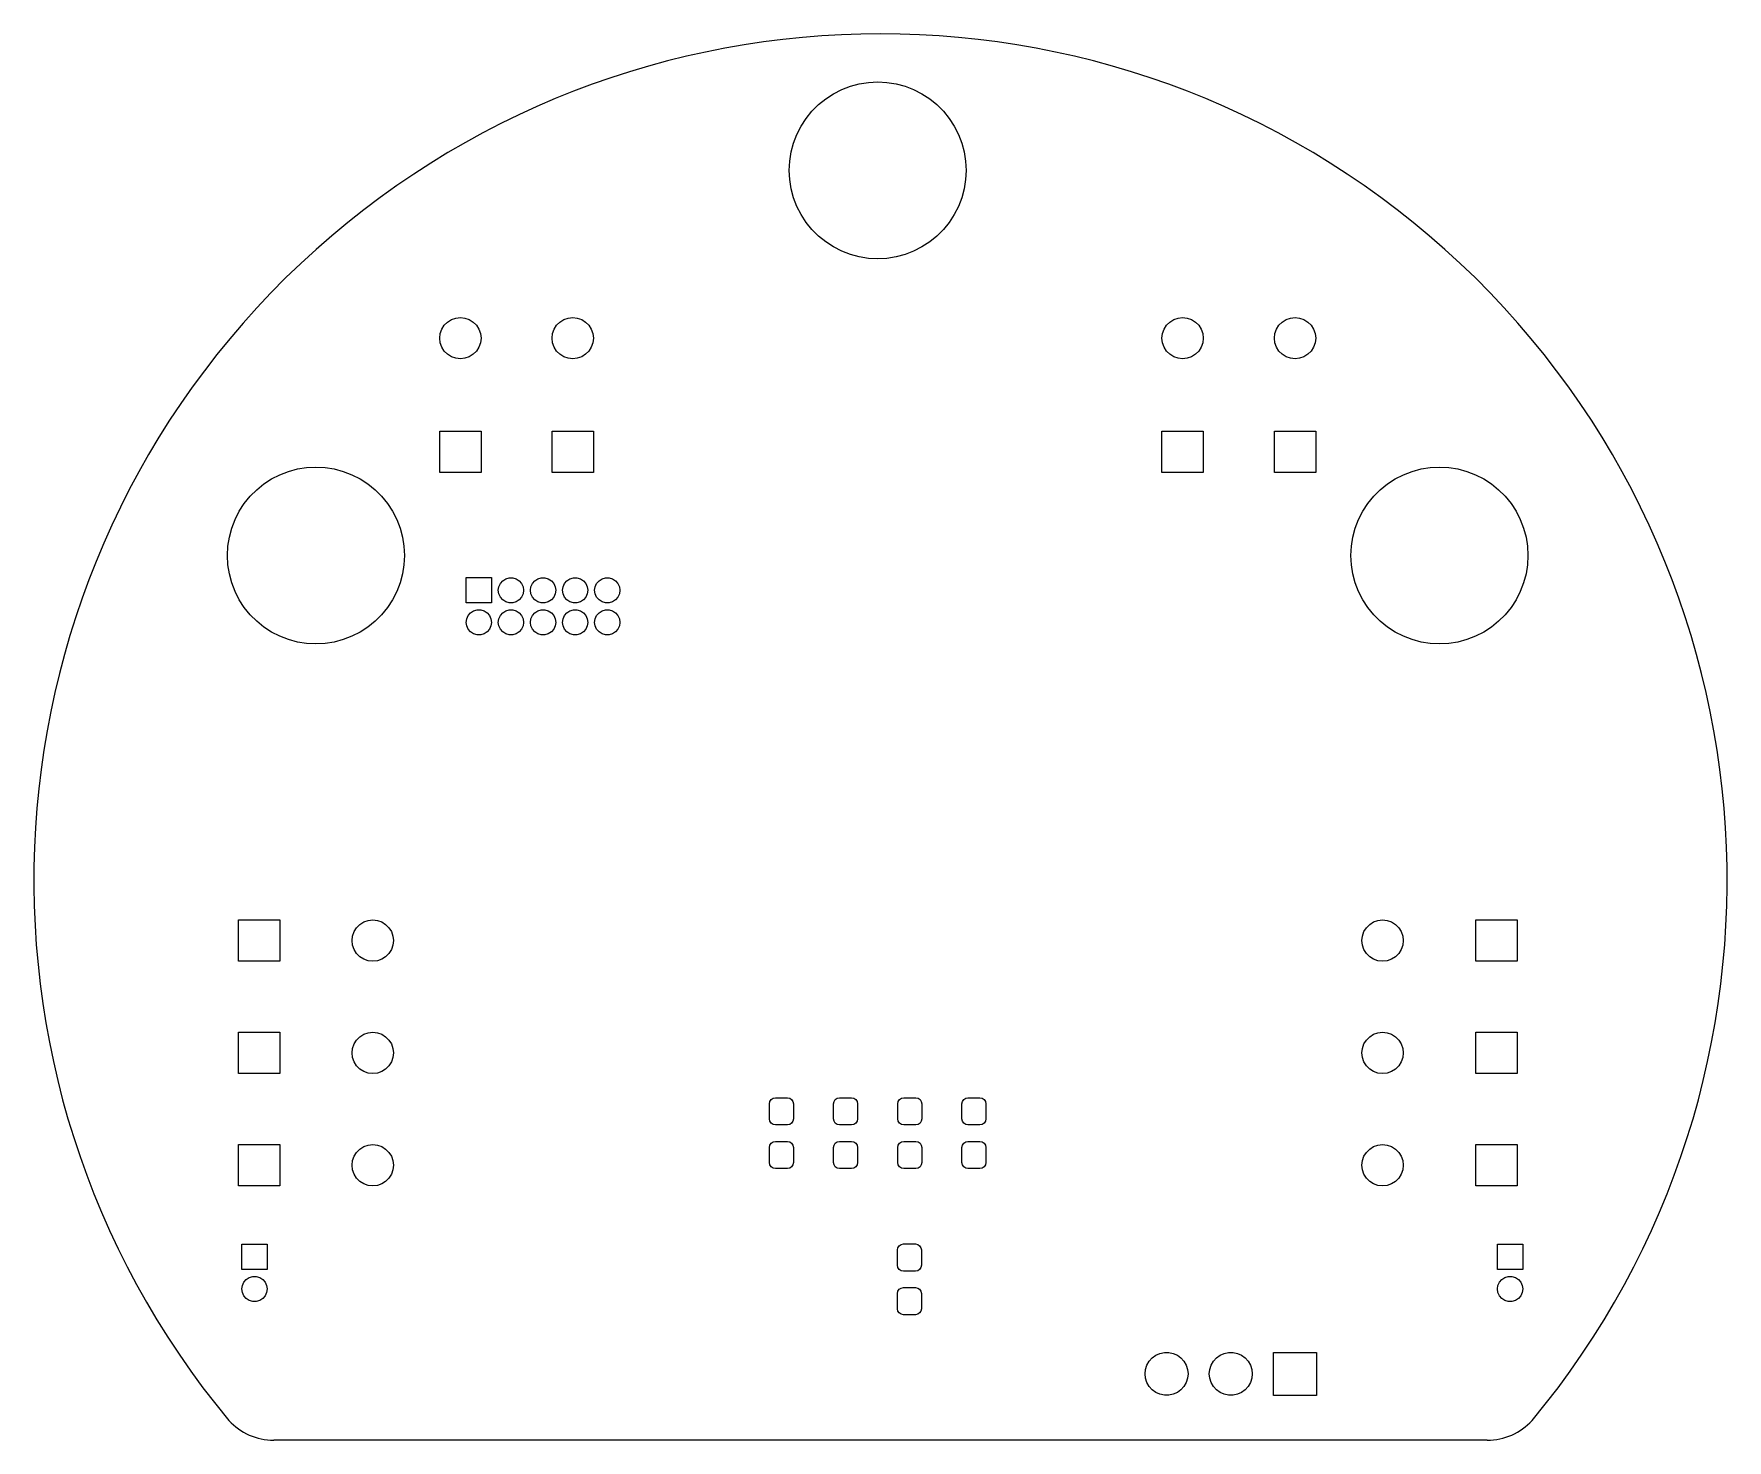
# Model space of a CAD drawing. Extents: x 116 to 183, y -93.2 to -37.6.
import ezdxf

# ---------------------------------------------------------------- set-up
doc = ezdxf.new("R2010")
doc.units = 0
doc.layers.add('BLACK', color=7, linetype='CONTINUOUS')

msp = doc.modelspace()

# ---------------------------------------------------------------- linework, layer by layer
at = {"layer": 'BLACK', "linetype": 'CONTINUOUS'}
for p, q in [((148.639549, -39.559733), (149.00139, -39.502423)), ((149.00139, -39.502423), (149.36724, -39.48325)), ((149.36724, -39.48325), (149.73309, -39.502423)), ((149.73309, -39.502423), (150.094931, -39.559733)), ((147.025283, -40.382243), (147.309992, -40.151691)), ((147.309992, -40.151691), (147.61724, -39.952161)), ((147.61724, -39.952161), (147.943662, -39.785841)), ((147.943662, -39.785841), (148.285681, -39.654552)), ((148.285681, -39.654552), (148.639549, -39.559733)), ((150.094931, -39.559733), (150.448799, -39.654552)), ((150.448799, -39.654552), (150.790818, -39.785841)), ((150.790818, -39.785841), (151.11724, -39.952161)), ((151.11724, -39.952161), (151.424488, -40.151691)), ((151.424488, -40.151691), (151.709197, -40.382243)), ((146.535681, -40.926002), (146.766233, -40.641293)), ((146.766233, -40.641293), (147.025283, -40.382243)), ((151.709197, -40.382243), (151.968247, -40.641293)), ((151.968247, -40.641293), (152.198799, -40.926002)), ((146.169831, -41.559672), (146.336151, -41.23325)), ((146.336151, -41.23325), (146.535681, -40.926002)), ((152.198799, -40.926002), (152.398329, -41.23325)), ((152.398329, -41.23325), (152.564649, -41.559672)), ((145.943723, -42.255559), (146.038542, -41.901691)), ((146.038542, -41.901691), (146.169831, -41.559672)), ((152.564649, -41.559672), (152.695938, -41.901691)), ((152.695938, -41.901691), (152.790757, -42.255559)), ((145.86724, -42.98325), (145.886413, -42.6174)), ((145.886413, -42.6174), (145.943723, -42.255559)), ((152.790757, -42.255559), (152.848067, -42.6174)), ((152.848067, -42.6174), (152.86724, -42.98325)), ((145.886413, -43.3491), (145.86724, -42.98325)), ((145.943723, -43.710941), (145.886413, -43.3491)), ((152.848067, -43.3491), (152.790757, -43.710941)), ((152.86724, -42.98325), (152.848067, -43.3491)), ((146.038542, -44.064809), (145.943723, -43.710941)), ((146.169831, -44.406828), (146.038542, -44.064809)), ((152.695938, -44.064809), (152.564649, -44.406828)), ((152.790757, -43.710941), (152.695938, -44.064809)), ((146.336151, -44.73325), (146.169831, -44.406828)), ((146.535681, -45.040498), (146.336151, -44.73325)), ((152.398329, -44.73325), (152.198799, -45.040498)), ((152.564649, -44.406828), (152.398329, -44.73325)), ((146.766233, -45.325207), (146.535681, -45.040498)), ((147.025283, -45.584257), (146.766233, -45.325207)), ((151.968247, -45.325207), (151.709197, -45.584257)), ((152.198799, -45.040498), (151.968247, -45.325207)), ((147.309992, -45.814809), (147.025283, -45.584257)), ((147.61724, -46.014339), (147.309992, -45.814809)), ((147.943662, -46.180659), (147.61724, -46.014339)), ((148.285681, -46.311948), (147.943662, -46.180659)), ((150.790818, -46.180659), (150.448799, -46.311948)), ((151.11724, -46.014339), (150.790818, -46.180659)), ((151.424488, -45.814809), (151.11724, -46.014339)), ((151.709197, -45.584257), (151.424488, -45.814809)), ((148.639549, -46.406767), (148.285681, -46.311948)), ((149.00139, -46.464077), (148.639549, -46.406767)), ((149.36724, -46.48325), (149.00139, -46.464077)), ((149.73309, -46.464077), (149.36724, -46.48325)), ((150.094931, -46.406767), (149.73309, -46.464077)), ((150.448799, -46.311948), (150.094931, -46.406767)), ((132.347537, -48.984103), (132.50254, -48.886708)), ((132.50254, -48.886708), (132.675329, -48.826246)), ((132.675329, -48.826246), (132.85724, -48.80575)), ((132.85724, -48.80575), (133.039151, -48.826246)), ((133.039151, -48.826246), (133.21194, -48.886708)), ((133.21194, -48.886708), (133.366943, -48.984103)), ((136.792537, -48.984103), (136.94754, -48.886708)), ((136.94754, -48.886708), (137.120329, -48.826246)), ((137.120329, -48.826246), (137.30224, -48.80575)), ((137.30224, -48.80575), (137.484151, -48.826246)), ((137.484151, -48.826246), (137.65694, -48.886708)), ((137.65694, -48.886708), (137.811943, -48.984103)), ((160.922537, -48.984103), (161.07754, -48.886708)), ((161.07754, -48.886708), (161.250329, -48.826246)), ((161.250329, -48.826246), (161.43224, -48.80575)), ((161.43224, -48.80575), (161.614151, -48.826246)), ((161.614151, -48.826246), (161.78694, -48.886708)), ((161.78694, -48.886708), (161.941943, -48.984103)), ((165.367537, -48.984103), (165.52254, -48.886708)), ((165.52254, -48.886708), (165.695329, -48.826246)), ((165.695329, -48.826246), (165.87724, -48.80575)), ((165.87724, -48.80575), (166.059151, -48.826246)), ((166.059151, -48.826246), (166.23194, -48.886708)), ((166.23194, -48.886708), (166.386943, -48.984103)), ((132.03974, -49.62325), (132.060236, -49.441339)), ((132.060236, -49.441339), (132.120698, -49.26855)), ((132.120698, -49.26855), (132.218093, -49.113547)), ((132.218093, -49.113547), (132.347537, -48.984103)), ((133.366943, -48.984103), (133.496387, -49.113547)), ((133.496387, -49.113547), (133.593782, -49.26855)), ((133.593782, -49.26855), (133.654244, -49.441339)), ((133.654244, -49.441339), (133.67474, -49.62325)), ((136.48474, -49.62325), (136.505236, -49.441339)), ((136.505236, -49.441339), (136.565698, -49.26855)), ((136.565698, -49.26855), (136.663093, -49.113547)), ((136.663093, -49.113547), (136.792537, -48.984103)), ((137.811943, -48.984103), (137.941387, -49.113547)), ((137.941387, -49.113547), (138.038782, -49.26855)), ((138.038782, -49.26855), (138.099244, -49.441339)), ((138.099244, -49.441339), (138.11974, -49.62325)), ((160.61474, -49.62325), (160.635236, -49.441339)), ((160.635236, -49.441339), (160.695698, -49.26855)), ((160.695698, -49.26855), (160.793093, -49.113547)), ((160.793093, -49.113547), (160.922537, -48.984103)), ((161.941943, -48.984103), (162.071387, -49.113547)), ((162.071387, -49.113547), (162.168782, -49.26855)), ((162.168782, -49.26855), (162.229244, -49.441339)), ((162.229244, -49.441339), (162.24974, -49.62325)), ((165.05974, -49.62325), (165.080236, -49.441339)), ((165.080236, -49.441339), (165.140698, -49.26855)), ((165.140698, -49.26855), (165.238093, -49.113547)), ((165.238093, -49.113547), (165.367537, -48.984103)), ((166.386943, -48.984103), (166.516387, -49.113547)), ((166.516387, -49.113547), (166.613782, -49.26855)), ((166.613782, -49.26855), (166.674244, -49.441339)), ((166.674244, -49.441339), (166.69474, -49.62325)), ((132.060236, -49.805161), (132.03974, -49.62325)), ((132.120698, -49.97795), (132.060236, -49.805161)), ((132.218093, -50.132953), (132.120698, -49.97795)), ((132.347537, -50.262397), (132.218093, -50.132953)), ((133.496387, -50.132953), (133.366943, -50.262397)), ((133.593782, -49.97795), (133.496387, -50.132953)), ((133.654244, -49.805161), (133.593782, -49.97795)), ((133.67474, -49.62325), (133.654244, -49.805161)), ((136.505236, -49.805161), (136.48474, -49.62325)), ((136.565698, -49.97795), (136.505236, -49.805161)), ((136.663093, -50.132953), (136.565698, -49.97795)), ((136.792537, -50.262397), (136.663093, -50.132953)), ((137.941387, -50.132953), (137.811943, -50.262397)), ((138.038782, -49.97795), (137.941387, -50.132953)), ((138.099244, -49.805161), (138.038782, -49.97795)), ((138.11974, -49.62325), (138.099244, -49.805161)), ((160.635236, -49.805161), (160.61474, -49.62325)), ((160.695698, -49.97795), (160.635236, -49.805161)), ((160.793093, -50.132953), (160.695698, -49.97795)), ((160.922537, -50.262397), (160.793093, -50.132953)), ((162.071387, -50.132953), (161.941943, -50.262397)), ((162.168782, -49.97795), (162.071387, -50.132953)), ((162.229244, -49.805161), (162.168782, -49.97795)), ((162.24974, -49.62325), (162.229244, -49.805161)), ((165.080236, -49.805161), (165.05974, -49.62325)), ((165.140698, -49.97795), (165.080236, -49.805161)), ((165.238093, -50.132953), (165.140698, -49.97795)), ((165.367537, -50.262397), (165.238093, -50.132953)), ((166.516387, -50.132953), (166.386943, -50.262397)), ((166.613782, -49.97795), (166.516387, -50.132953)), ((166.674244, -49.805161), (166.613782, -49.97795)), ((166.69474, -49.62325), (166.674244, -49.805161)), ((132.50254, -50.359792), (132.347537, -50.262397)), ((132.675329, -50.420254), (132.50254, -50.359792)), ((132.85724, -50.44075), (132.675329, -50.420254)), ((133.039151, -50.420254), (132.85724, -50.44075)), ((133.21194, -50.359792), (133.039151, -50.420254)), ((133.366943, -50.262397), (133.21194, -50.359792)), ((136.94754, -50.359792), (136.792537, -50.262397)), ((137.120329, -50.420254), (136.94754, -50.359792)), ((137.30224, -50.44075), (137.120329, -50.420254)), ((137.484151, -50.420254), (137.30224, -50.44075)), ((137.65694, -50.359792), (137.484151, -50.420254)), ((137.811943, -50.262397), (137.65694, -50.359792)), ((161.07754, -50.359792), (160.922537, -50.262397)), ((161.250329, -50.420254), (161.07754, -50.359792)), ((161.43224, -50.44075), (161.250329, -50.420254)), ((161.614151, -50.420254), (161.43224, -50.44075)), ((161.78694, -50.359792), (161.614151, -50.420254)), ((161.941943, -50.262397), (161.78694, -50.359792)), ((165.52254, -50.359792), (165.367537, -50.262397)), ((165.695329, -50.420254), (165.52254, -50.359792)), ((165.87724, -50.44075), (165.695329, -50.420254)), ((166.059151, -50.420254), (165.87724, -50.44075)), ((166.23194, -50.359792), (166.059151, -50.420254)), ((166.386943, -50.262397), (166.23194, -50.359792)), ((132.03974, -54.94075), (132.03974, -53.30575)), ((132.03974, -53.30575), (133.67474, -53.30575)), ((133.67474, -53.30575), (133.67474, -54.94075)), ((136.48474, -54.94075), (136.48474, -53.30575)), ((136.48474, -53.30575), (138.11974, -53.30575)), ((138.11974, -53.30575), (138.11974, -54.94075)), ((160.61474, -54.94075), (160.61474, -53.30575)), ((160.61474, -53.30575), (162.24974, -53.30575)), ((162.24974, -53.30575), (162.24974, -54.94075)), ((165.05974, -54.94075), (165.05974, -53.30575)), ((165.05974, -53.30575), (166.69474, -53.30575)), ((166.69474, -53.30575), (166.69474, -54.94075)), ((125.718662, -55.025841), (126.060681, -54.894552)), ((126.060681, -54.894552), (126.414549, -54.799733)), ((126.414549, -54.799733), (126.77639, -54.742423)), ((126.77639, -54.742423), (127.14224, -54.72325)), ((127.14224, -54.72325), (127.50809, -54.742423)), ((127.50809, -54.742423), (127.869931, -54.799733)), ((127.869931, -54.799733), (128.223799, -54.894552)), ((128.223799, -54.894552), (128.565818, -55.025841)), ((170.168662, -55.025841), (170.510681, -54.894552)), ((170.510681, -54.894552), (170.864549, -54.799733)), ((170.864549, -54.799733), (171.22639, -54.742423)), ((171.22639, -54.742423), (171.59224, -54.72325)), ((171.59224, -54.72325), (171.95809, -54.742423)), ((171.95809, -54.742423), (172.319931, -54.799733)), ((172.319931, -54.799733), (172.673799, -54.894552)), ((172.673799, -54.894552), (173.015818, -55.025841)), ((124.800283, -55.622243), (125.084992, -55.391691)), ((125.084992, -55.391691), (125.39224, -55.192161)), ((125.39224, -55.192161), (125.718662, -55.025841)), ((128.565818, -55.025841), (128.89224, -55.192161)), ((128.89224, -55.192161), (129.199488, -55.391691)), ((129.199488, -55.391691), (129.484197, -55.622243)), ((133.67474, -54.94075), (132.03974, -54.94075)), ((138.11974, -54.94075), (136.48474, -54.94075)), ((162.24974, -54.94075), (160.61474, -54.94075)), ((166.69474, -54.94075), (165.05974, -54.94075)), ((169.250283, -55.622243), (169.534992, -55.391691)), ((169.534992, -55.391691), (169.84224, -55.192161)), ((169.84224, -55.192161), (170.168662, -55.025841)), ((173.015818, -55.025841), (173.34224, -55.192161)), ((173.34224, -55.192161), (173.649488, -55.391691)), ((173.649488, -55.391691), (173.934197, -55.622243)), ((124.111151, -56.47325), (124.310681, -56.166002)), ((124.310681, -56.166002), (124.541233, -55.881293)), ((124.541233, -55.881293), (124.800283, -55.622243)), ((129.484197, -55.622243), (129.743247, -55.881293)), ((129.743247, -55.881293), (129.973799, -56.166002)), ((129.973799, -56.166002), (130.173329, -56.47325)), ((168.561151, -56.47325), (168.760681, -56.166002)), ((168.760681, -56.166002), (168.991233, -55.881293)), ((168.991233, -55.881293), (169.250283, -55.622243)), ((173.934197, -55.622243), (174.193247, -55.881293)), ((174.193247, -55.881293), (174.423799, -56.166002)), ((174.423799, -56.166002), (174.623329, -56.47325)), ((123.813542, -57.141691), (123.944831, -56.799672)), ((123.944831, -56.799672), (124.111151, -56.47325)), ((130.173329, -56.47325), (130.339649, -56.799672)), ((130.339649, -56.799672), (130.470938, -57.141691)), ((168.263542, -57.141691), (168.394831, -56.799672)), ((168.394831, -56.799672), (168.561151, -56.47325)), ((174.623329, -56.47325), (174.789649, -56.799672)), ((174.789649, -56.799672), (174.920938, -57.141691)), ((123.661413, -57.8574), (123.718723, -57.495559)), ((123.718723, -57.495559), (123.813542, -57.141691)), ((130.470938, -57.141691), (130.565757, -57.495559)), ((130.565757, -57.495559), (130.623067, -57.8574)), ((168.111413, -57.8574), (168.168723, -57.495559)), ((168.168723, -57.495559), (168.263542, -57.141691)), ((174.920938, -57.141691), (175.015757, -57.495559)), ((175.015757, -57.495559), (175.073067, -57.8574)), ((123.64224, -58.22325), (123.661413, -57.8574)), ((123.661413, -58.5891), (123.64224, -58.22325)), ((130.623067, -57.8574), (130.64224, -58.22325)), ((130.64224, -58.22325), (130.623067, -58.5891)), ((168.09224, -58.22325), (168.111413, -57.8574)), ((168.111413, -58.5891), (168.09224, -58.22325)), ((175.073067, -57.8574), (175.09224, -58.22325)), ((175.09224, -58.22325), (175.073067, -58.5891)), ((123.718723, -58.950941), (123.661413, -58.5891)), ((130.623067, -58.5891), (130.565757, -58.950941)), ((168.168723, -58.950941), (168.111413, -58.5891)), ((175.073067, -58.5891), (175.015757, -58.950941)), ((123.813542, -59.304809), (123.718723, -58.950941)), ((123.944831, -59.646828), (123.813542, -59.304809)), ((130.470938, -59.304809), (130.339649, -59.646828)), ((130.565757, -58.950941), (130.470938, -59.304809)), ((133.09, -60.1), (133.09, -59.1)), ((133.09, -59.1), (134.09, -59.1)), ((134.09, -59.1), (134.09, -60.1)), ((134.36, -59.6), (134.380254, -59.459134)), ((134.380254, -59.740866), (134.36, -59.6)), ((134.380254, -59.459134), (134.439373, -59.32968)), ((134.439373, -59.32968), (134.53257, -59.222125)), ((134.53257, -59.222125), (134.652292, -59.145184)), ((134.652292, -59.145184), (134.788843, -59.105089)), ((134.788843, -59.105089), (134.931157, -59.105089)), ((134.931157, -59.105089), (135.067708, -59.145184)), ((135.067708, -59.145184), (135.18743, -59.222125)), ((135.18743, -59.222125), (135.280627, -59.32968)), ((135.280627, -59.32968), (135.339746, -59.459134)), ((135.339746, -59.459134), (135.36, -59.6)), ((135.36, -59.6), (135.339746, -59.740866)), ((135.63, -59.6), (135.650254, -59.459134)), ((135.650254, -59.740866), (135.63, -59.6)), ((135.650254, -59.459134), (135.709373, -59.32968)), ((135.709373, -59.32968), (135.80257, -59.222125)), ((135.80257, -59.222125), (135.922292, -59.145184)), ((135.922292, -59.145184), (136.058843, -59.105089)), ((136.058843, -59.105089), (136.201157, -59.105089)), ((136.201157, -59.105089), (136.337708, -59.145184)), ((136.337708, -59.145184), (136.45743, -59.222125)), ((136.45743, -59.222125), (136.550627, -59.32968)), ((136.550627, -59.32968), (136.609746, -59.459134)), ((136.609746, -59.459134), (136.63, -59.6)), ((136.63, -59.6), (136.609746, -59.740866)), ((136.9, -59.6), (136.920254, -59.459134)), ((136.920254, -59.740866), (136.9, -59.6)), ((136.920254, -59.459134), (136.979373, -59.32968)), ((136.979373, -59.32968), (137.07257, -59.222125)), ((137.07257, -59.222125), (137.192292, -59.145184)), ((137.192292, -59.145184), (137.328843, -59.105089)), ((137.328843, -59.105089), (137.471157, -59.105089)), ((137.471157, -59.105089), (137.607708, -59.145184)), ((137.607708, -59.145184), (137.72743, -59.222125)), ((137.72743, -59.222125), (137.820627, -59.32968)), ((137.820627, -59.32968), (137.879746, -59.459134)), ((137.879746, -59.459134), (137.9, -59.6)), ((137.9, -59.6), (137.879746, -59.740866)), ((138.17, -59.6), (138.190254, -59.459134)), ((138.190254, -59.740866), (138.17, -59.6)), ((138.190254, -59.459134), (138.249373, -59.32968)), ((138.249373, -59.32968), (138.34257, -59.222125)), ((138.34257, -59.222125), (138.462292, -59.145184)), ((138.462292, -59.145184), (138.598843, -59.105089)), ((138.598843, -59.105089), (138.741157, -59.105089)), ((138.741157, -59.105089), (138.877708, -59.145184)), ((138.877708, -59.145184), (138.99743, -59.222125)), ((138.99743, -59.222125), (139.090627, -59.32968)), ((139.090627, -59.32968), (139.149746, -59.459134)), ((139.149746, -59.459134), (139.17, -59.6)), ((139.17, -59.6), (139.149746, -59.740866)), ((168.263542, -59.304809), (168.168723, -58.950941)), ((168.394831, -59.646828), (168.263542, -59.304809)), ((174.920938, -59.304809), (174.789649, -59.646828)), ((175.015757, -58.950941), (174.920938, -59.304809)), ((124.111151, -59.97325), (123.944831, -59.646828)), ((124.310681, -60.280498), (124.111151, -59.97325)), ((124.541233, -60.565207), (124.310681, -60.280498)), ((129.973799, -60.280498), (129.743247, -60.565207)), ((130.173329, -59.97325), (129.973799, -60.280498)), ((130.339649, -59.646828), (130.173329, -59.97325)), ((134.09, -60.1), (133.09, -60.1)), ((134.439373, -59.87032), (134.380254, -59.740866)), ((134.53257, -59.977875), (134.439373, -59.87032)), ((134.652292, -60.054816), (134.53257, -59.977875)), ((134.788843, -60.094911), (134.652292, -60.054816)), ((134.931157, -60.094911), (134.788843, -60.094911)), ((135.067708, -60.054816), (134.931157, -60.094911)), ((135.18743, -59.977875), (135.067708, -60.054816)), ((135.280627, -59.87032), (135.18743, -59.977875)), ((135.339746, -59.740866), (135.280627, -59.87032)), ((135.709373, -59.87032), (135.650254, -59.740866)), ((135.80257, -59.977875), (135.709373, -59.87032)), ((135.922292, -60.054816), (135.80257, -59.977875)), ((136.058843, -60.094911), (135.922292, -60.054816)), ((136.201157, -60.094911), (136.058843, -60.094911)), ((136.337708, -60.054816), (136.201157, -60.094911)), ((136.45743, -59.977875), (136.337708, -60.054816)), ((136.550627, -59.87032), (136.45743, -59.977875)), ((136.609746, -59.740866), (136.550627, -59.87032)), ((136.979373, -59.87032), (136.920254, -59.740866)), ((137.07257, -59.977875), (136.979373, -59.87032)), ((137.192292, -60.054816), (137.07257, -59.977875)), ((137.328843, -60.094911), (137.192292, -60.054816)), ((137.471157, -60.094911), (137.328843, -60.094911)), ((137.607708, -60.054816), (137.471157, -60.094911)), ((137.72743, -59.977875), (137.607708, -60.054816)), ((137.820627, -59.87032), (137.72743, -59.977875)), ((137.879746, -59.740866), (137.820627, -59.87032)), ((138.249373, -59.87032), (138.190254, -59.740866)), ((138.34257, -59.977875), (138.249373, -59.87032)), ((138.462292, -60.054816), (138.34257, -59.977875)), ((138.598843, -60.094911), (138.462292, -60.054816)), ((138.741157, -60.094911), (138.598843, -60.094911)), ((138.877708, -60.054816), (138.741157, -60.094911)), ((138.99743, -59.977875), (138.877708, -60.054816)), ((139.090627, -59.87032), (138.99743, -59.977875)), ((139.149746, -59.740866), (139.090627, -59.87032)), ((168.561151, -59.97325), (168.394831, -59.646828)), ((168.760681, -60.280498), (168.561151, -59.97325)), ((168.991233, -60.565207), (168.760681, -60.280498)), ((174.423799, -60.280498), (174.193247, -60.565207)), ((174.623329, -59.97325), (174.423799, -60.280498)), ((174.789649, -59.646828), (174.623329, -59.97325)), ((124.800283, -60.824257), (124.541233, -60.565207)), ((125.084992, -61.054809), (124.800283, -60.824257)), ((129.484197, -60.824257), (129.199488, -61.054809)), ((129.743247, -60.565207), (129.484197, -60.824257)), ((133.09, -60.87), (133.110254, -60.729134)), ((133.110254, -61.010866), (133.09, -60.87)), ((133.110254, -60.729134), (133.169373, -60.59968)), ((133.169373, -60.59968), (133.26257, -60.492125)), ((133.26257, -60.492125), (133.382292, -60.415184)), ((133.382292, -60.415184), (133.518843, -60.375089)), ((133.518843, -60.375089), (133.661157, -60.375089)), ((133.661157, -60.375089), (133.797708, -60.415184)), ((133.797708, -60.415184), (133.91743, -60.492125)), ((133.91743, -60.492125), (134.010627, -60.59968)), ((134.010627, -60.59968), (134.069746, -60.729134)), ((134.069746, -60.729134), (134.09, -60.87)), ((134.09, -60.87), (134.069746, -61.010866)), ((134.36, -60.87), (134.380254, -60.729134)), ((134.380254, -61.010866), (134.36, -60.87)), ((134.380254, -60.729134), (134.439373, -60.59968)), ((134.439373, -60.59968), (134.53257, -60.492125)), ((134.53257, -60.492125), (134.652292, -60.415184)), ((134.652292, -60.415184), (134.788843, -60.375089)), ((134.788843, -60.375089), (134.931157, -60.375089)), ((134.931157, -60.375089), (135.067708, -60.415184)), ((135.067708, -60.415184), (135.18743, -60.492125)), ((135.18743, -60.492125), (135.280627, -60.59968)), ((135.280627, -60.59968), (135.339746, -60.729134)), ((135.339746, -60.729134), (135.36, -60.87)), ((135.36, -60.87), (135.339746, -61.010866)), ((135.63, -60.87), (135.650254, -60.729134)), ((135.650254, -61.010866), (135.63, -60.87)), ((135.650254, -60.729134), (135.709373, -60.59968)), ((135.709373, -60.59968), (135.80257, -60.492125)), ((135.80257, -60.492125), (135.922292, -60.415184)), ((135.922292, -60.415184), (136.058843, -60.375089)), ((136.058843, -60.375089), (136.201157, -60.375089)), ((136.201157, -60.375089), (136.337708, -60.415184)), ((136.337708, -60.415184), (136.45743, -60.492125)), ((136.45743, -60.492125), (136.550627, -60.59968)), ((136.550627, -60.59968), (136.609746, -60.729134)), ((136.609746, -60.729134), (136.63, -60.87)), ((136.63, -60.87), (136.609746, -61.010866)), ((136.9, -60.87), (136.920254, -60.729134)), ((136.920254, -61.010866), (136.9, -60.87)), ((136.920254, -60.729134), (136.979373, -60.59968)), ((136.979373, -60.59968), (137.07257, -60.492125)), ((137.07257, -60.492125), (137.192292, -60.415184)), ((137.192292, -60.415184), (137.328843, -60.375089)), ((137.328843, -60.375089), (137.471157, -60.375089)), ((137.471157, -60.375089), (137.607708, -60.415184)), ((137.607708, -60.415184), (137.72743, -60.492125)), ((137.72743, -60.492125), (137.820627, -60.59968)), ((137.820627, -60.59968), (137.879746, -60.729134)), ((137.879746, -60.729134), (137.9, -60.87)), ((137.9, -60.87), (137.879746, -61.010866)), ((138.17, -60.87), (138.190254, -60.729134)), ((138.190254, -61.010866), (138.17, -60.87)), ((138.190254, -60.729134), (138.249373, -60.59968)), ((138.249373, -60.59968), (138.34257, -60.492125)), ((138.34257, -60.492125), (138.462292, -60.415184)), ((138.462292, -60.415184), (138.598843, -60.375089)), ((138.598843, -60.375089), (138.741157, -60.375089)), ((138.741157, -60.375089), (138.877708, -60.415184)), ((138.877708, -60.415184), (138.99743, -60.492125)), ((138.99743, -60.492125), (139.090627, -60.59968)), ((139.090627, -60.59968), (139.149746, -60.729134)), ((139.149746, -60.729134), (139.17, -60.87)), ((139.17, -60.87), (139.149746, -61.010866)), ((169.250283, -60.824257), (168.991233, -60.565207)), ((169.534992, -61.054809), (169.250283, -60.824257)), ((173.934197, -60.824257), (173.649488, -61.054809)), ((174.193247, -60.565207), (173.934197, -60.824257)), ((125.39224, -61.254339), (125.084992, -61.054809)), ((125.718662, -61.420659), (125.39224, -61.254339)), ((126.060681, -61.551948), (125.718662, -61.420659)), ((126.414549, -61.646767), (126.060681, -61.551948)), ((128.223799, -61.551948), (127.869931, -61.646767)), ((128.565818, -61.420659), (128.223799, -61.551948)), ((128.89224, -61.254339), (128.565818, -61.420659)), ((129.199488, -61.054809), (128.89224, -61.254339)), ((133.169373, -61.14032), (133.110254, -61.010866)), ((133.26257, -61.247875), (133.169373, -61.14032)), ((133.382292, -61.324816), (133.26257, -61.247875)), ((133.518843, -61.364911), (133.382292, -61.324816)), ((133.661157, -61.364911), (133.518843, -61.364911)), ((133.797708, -61.324816), (133.661157, -61.364911)), ((133.91743, -61.247875), (133.797708, -61.324816)), ((134.010627, -61.14032), (133.91743, -61.247875)), ((134.069746, -61.010866), (134.010627, -61.14032)), ((134.439373, -61.14032), (134.380254, -61.010866)), ((134.53257, -61.247875), (134.439373, -61.14032)), ((134.652292, -61.324816), (134.53257, -61.247875)), ((134.788843, -61.364911), (134.652292, -61.324816)), ((134.931157, -61.364911), (134.788843, -61.364911)), ((135.067708, -61.324816), (134.931157, -61.364911)), ((135.18743, -61.247875), (135.067708, -61.324816)), ((135.280627, -61.14032), (135.18743, -61.247875)), ((135.339746, -61.010866), (135.280627, -61.14032)), ((135.709373, -61.14032), (135.650254, -61.010866)), ((135.80257, -61.247875), (135.709373, -61.14032)), ((135.922292, -61.324816), (135.80257, -61.247875)), ((136.058843, -61.364911), (135.922292, -61.324816)), ((136.201157, -61.364911), (136.058843, -61.364911)), ((136.337708, -61.324816), (136.201157, -61.364911)), ((136.45743, -61.247875), (136.337708, -61.324816)), ((136.550627, -61.14032), (136.45743, -61.247875)), ((136.609746, -61.010866), (136.550627, -61.14032)), ((136.979373, -61.14032), (136.920254, -61.010866)), ((137.07257, -61.247875), (136.979373, -61.14032)), ((137.192292, -61.324816), (137.07257, -61.247875)), ((137.328843, -61.364911), (137.192292, -61.324816)), ((137.471157, -61.364911), (137.328843, -61.364911)), ((137.607708, -61.324816), (137.471157, -61.364911)), ((137.72743, -61.247875), (137.607708, -61.324816)), ((137.820627, -61.14032), (137.72743, -61.247875)), ((137.879746, -61.010866), (137.820627, -61.14032)), ((138.249373, -61.14032), (138.190254, -61.010866)), ((138.34257, -61.247875), (138.249373, -61.14032)), ((138.462292, -61.324816), (138.34257, -61.247875)), ((138.598843, -61.364911), (138.462292, -61.324816)), ((138.741157, -61.364911), (138.598843, -61.364911)), ((138.877708, -61.324816), (138.741157, -61.364911)), ((138.99743, -61.247875), (138.877708, -61.324816)), ((139.090627, -61.14032), (138.99743, -61.247875)), ((139.149746, -61.010866), (139.090627, -61.14032)), ((169.84224, -61.254339), (169.534992, -61.054809)), ((170.168662, -61.420659), (169.84224, -61.254339)), ((170.510681, -61.551948), (170.168662, -61.420659)), ((170.864549, -61.646767), (170.510681, -61.551948)), ((172.673799, -61.551948), (172.319931, -61.646767)), ((173.015818, -61.420659), (172.673799, -61.551948)), ((173.34224, -61.254339), (173.015818, -61.420659)), ((173.649488, -61.054809), (173.34224, -61.254339)), ((126.77639, -61.704077), (126.414549, -61.646767)), ((127.14224, -61.72325), (126.77639, -61.704077)), ((127.50809, -61.704077), (127.14224, -61.72325)), ((127.869931, -61.646767), (127.50809, -61.704077)), ((171.22639, -61.704077), (170.864549, -61.646767)), ((171.59224, -61.72325), (171.22639, -61.704077)), ((171.95809, -61.704077), (171.59224, -61.72325)), ((172.319931, -61.646767), (171.95809, -61.704077)), ((124.07474, -74.28075), (124.07474, -72.64575)), ((124.07474, -72.64575), (125.70974, -72.64575)), ((125.70974, -72.64575), (125.70974, -74.28075)), ((128.655698, -73.10855), (128.753093, -72.953547)), ((128.753093, -72.953547), (128.882537, -72.824103)), ((128.882537, -72.824103), (129.03754, -72.726708)), ((129.03754, -72.726708), (129.210329, -72.666246)), ((129.210329, -72.666246), (129.39224, -72.64575)), ((129.39224, -72.64575), (129.574151, -72.666246)), ((129.574151, -72.666246), (129.74694, -72.726708)), ((129.74694, -72.726708), (129.901943, -72.824103)), ((129.901943, -72.824103), (130.031387, -72.953547)), ((130.031387, -72.953547), (130.128782, -73.10855)), ((168.605698, -73.10855), (168.703093, -72.953547)), ((168.703093, -72.953547), (168.832537, -72.824103)), ((168.832537, -72.824103), (168.98754, -72.726708)), ((168.98754, -72.726708), (169.160329, -72.666246)), ((169.160329, -72.666246), (169.34224, -72.64575)), ((169.34224, -72.64575), (169.524151, -72.666246)), ((169.524151, -72.666246), (169.69694, -72.726708)), ((169.69694, -72.726708), (169.851943, -72.824103)), ((169.851943, -72.824103), (169.981387, -72.953547)), ((169.981387, -72.953547), (170.078782, -73.10855)), ((173.02474, -74.28075), (173.02474, -72.64575)), ((173.02474, -72.64575), (174.65974, -72.64575)), ((174.65974, -72.64575), (174.65974, -74.28075)), ((128.57474, -73.46325), (128.595236, -73.281339)), ((128.595236, -73.645161), (128.57474, -73.46325)), ((128.595236, -73.281339), (128.655698, -73.10855)), ((128.655698, -73.81795), (128.595236, -73.645161)), ((130.128782, -73.10855), (130.189244, -73.281339)), ((130.189244, -73.645161), (130.128782, -73.81795)), ((130.189244, -73.281339), (130.20974, -73.46325)), ((130.20974, -73.46325), (130.189244, -73.645161)), ((168.52474, -73.46325), (168.545236, -73.281339)), ((168.545236, -73.645161), (168.52474, -73.46325)), ((168.545236, -73.281339), (168.605698, -73.10855)), ((168.605698, -73.81795), (168.545236, -73.645161)), ((170.078782, -73.10855), (170.139244, -73.281339)), ((170.139244, -73.645161), (170.078782, -73.81795)), ((170.139244, -73.281339), (170.15974, -73.46325)), ((170.15974, -73.46325), (170.139244, -73.645161)), ((125.70974, -74.28075), (124.07474, -74.28075)), ((128.753093, -73.972953), (128.655698, -73.81795)), ((128.882537, -74.102397), (128.753093, -73.972953)), ((129.03754, -74.199792), (128.882537, -74.102397)), ((129.210329, -74.260254), (129.03754, -74.199792)), ((129.39224, -74.28075), (129.210329, -74.260254)), ((129.574151, -74.260254), (129.39224, -74.28075)), ((129.74694, -74.199792), (129.574151, -74.260254)), ((129.901943, -74.102397), (129.74694, -74.199792)), ((130.031387, -73.972953), (129.901943, -74.102397)), ((130.128782, -73.81795), (130.031387, -73.972953)), ((168.703093, -73.972953), (168.605698, -73.81795)), ((168.832537, -74.102397), (168.703093, -73.972953)), ((168.98754, -74.199792), (168.832537, -74.102397)), ((169.160329, -74.260254), (168.98754, -74.199792)), ((169.34224, -74.28075), (169.160329, -74.260254)), ((169.524151, -74.260254), (169.34224, -74.28075)), ((169.69694, -74.199792), (169.524151, -74.260254)), ((169.851943, -74.102397), (169.69694, -74.199792)), ((169.981387, -73.972953), (169.851943, -74.102397)), ((170.078782, -73.81795), (169.981387, -73.972953)), ((174.65974, -74.28075), (173.02474, -74.28075)), ((124.07474, -78.72575), (124.07474, -77.09075)), ((124.07474, -77.09075), (125.70974, -77.09075)), ((125.70974, -77.09075), (125.70974, -78.72575)), ((128.595236, -77.726339), (128.655698, -77.55355)), ((128.655698, -77.55355), (128.753093, -77.398547)), ((128.753093, -77.398547), (128.882537, -77.269103)), ((128.882537, -77.269103), (129.03754, -77.171708)), ((129.03754, -77.171708), (129.210329, -77.111246)), ((129.210329, -77.111246), (129.39224, -77.09075)), ((129.39224, -77.09075), (129.574151, -77.111246)), ((129.574151, -77.111246), (129.74694, -77.171708)), ((129.74694, -77.171708), (129.901943, -77.269103)), ((129.901943, -77.269103), (130.031387, -77.398547)), ((130.031387, -77.398547), (130.128782, -77.55355)), ((130.128782, -77.55355), (130.189244, -77.726339)), ((168.545236, -77.726339), (168.605698, -77.55355)), ((168.605698, -77.55355), (168.703093, -77.398547)), ((168.703093, -77.398547), (168.832537, -77.269103)), ((168.832537, -77.269103), (168.98754, -77.171708)), ((168.98754, -77.171708), (169.160329, -77.111246)), ((169.160329, -77.111246), (169.34224, -77.09075)), ((169.34224, -77.09075), (169.524151, -77.111246)), ((169.524151, -77.111246), (169.69694, -77.171708)), ((169.69694, -77.171708), (169.851943, -77.269103)), ((169.851943, -77.269103), (169.981387, -77.398547)), ((169.981387, -77.398547), (170.078782, -77.55355)), ((170.078782, -77.55355), (170.139244, -77.726339)), ((173.02474, -78.72575), (173.02474, -77.09075)), ((173.02474, -77.09075), (174.65974, -77.09075)), ((174.65974, -77.09075), (174.65974, -78.72575)), ((128.57474, -77.90825), (128.595236, -77.726339)), ((128.595236, -78.090161), (128.57474, -77.90825)), ((128.655698, -78.26295), (128.595236, -78.090161)), ((128.753093, -78.417953), (128.655698, -78.26295)), ((130.128782, -78.26295), (130.031387, -78.417953)), ((130.189244, -78.090161), (130.128782, -78.26295)), ((130.189244, -77.726339), (130.20974, -77.90825)), ((130.20974, -77.90825), (130.189244, -78.090161)), ((168.52474, -77.90825), (168.545236, -77.726339)), ((168.545236, -78.090161), (168.52474, -77.90825)), ((168.605698, -78.26295), (168.545236, -78.090161)), ((168.703093, -78.417953), (168.605698, -78.26295)), ((170.078782, -78.26295), (169.981387, -78.417953)), ((170.139244, -78.090161), (170.078782, -78.26295)), ((170.139244, -77.726339), (170.15974, -77.90825)), ((170.15974, -77.90825), (170.139244, -78.090161)), ((125.70974, -78.72575), (124.07474, -78.72575)), ((128.882537, -78.547397), (128.753093, -78.417953)), ((129.03754, -78.644792), (128.882537, -78.547397)), ((129.210329, -78.705254), (129.03754, -78.644792)), ((129.39224, -78.72575), (129.210329, -78.705254)), ((129.574151, -78.705254), (129.39224, -78.72575)), ((129.74694, -78.644792), (129.574151, -78.705254)), ((129.901943, -78.547397), (129.74694, -78.644792)), ((130.031387, -78.417953), (129.901943, -78.547397)), ((168.832537, -78.547397), (168.703093, -78.417953)), ((168.98754, -78.644792), (168.832537, -78.547397)), ((169.160329, -78.705254), (168.98754, -78.644792)), ((169.34224, -78.72575), (169.160329, -78.705254)), ((169.524151, -78.705254), (169.34224, -78.72575)), ((169.69694, -78.644792), (169.524151, -78.705254)), ((169.851943, -78.547397), (169.69694, -78.644792)), ((169.981387, -78.417953), (169.851943, -78.547397)), ((174.65974, -78.72575), (173.02474, -78.72575)), ((145.151802, -79.752812), (145.228853, -79.701329)), ((145.228853, -79.701329), (145.31974, -79.68325)), ((145.31974, -79.68325), (145.79474, -79.68325)), ((145.79474, -79.68325), (145.885627, -79.701329)), ((145.885627, -79.701329), (145.962678, -79.752812)), ((147.691802, -79.752812), (147.768853, -79.701329)), ((147.768853, -79.701329), (147.85974, -79.68325)), ((147.85974, -79.68325), (148.33474, -79.68325)), ((148.33474, -79.68325), (148.425627, -79.701329)), ((148.425627, -79.701329), (148.502678, -79.752812)), ((150.231802, -79.752812), (150.308853, -79.701329)), ((150.308853, -79.701329), (150.39974, -79.68325)), ((150.39974, -79.68325), (150.87474, -79.68325)), ((150.87474, -79.68325), (150.965627, -79.701329)), ((150.965627, -79.701329), (151.042678, -79.752812)), ((152.771802, -79.752812), (152.848853, -79.701329)), ((152.848853, -79.701329), (152.93974, -79.68325)), ((152.93974, -79.68325), (153.41474, -79.68325)), ((153.41474, -79.68325), (153.505627, -79.701329)), ((153.505627, -79.701329), (153.582678, -79.752812)), ((145.08224, -79.92075), (145.100319, -79.829863)), ((145.08224, -80.52075), (145.08224, -79.92075)), ((145.100319, -79.829863), (145.151802, -79.752812)), ((145.962678, -79.752812), (146.014161, -79.829863)), ((146.014161, -79.829863), (146.03224, -79.92075)), ((146.03224, -79.92075), (146.03224, -80.52075)), ((147.62224, -79.92075), (147.640319, -79.829863)), ((147.62224, -80.52075), (147.62224, -79.92075)), ((147.640319, -79.829863), (147.691802, -79.752812)), ((148.502678, -79.752812), (148.554161, -79.829863)), ((148.554161, -79.829863), (148.57224, -79.92075)), ((148.57224, -79.92075), (148.57224, -80.52075)), ((150.16224, -79.92075), (150.180319, -79.829863)), ((150.16224, -80.52075), (150.16224, -79.92075)), ((150.180319, -79.829863), (150.231802, -79.752812)), ((151.042678, -79.752812), (151.094161, -79.829863)), ((151.094161, -79.829863), (151.11224, -79.92075)), ((151.11224, -79.92075), (151.11224, -80.52075)), ((152.70224, -79.92075), (152.720319, -79.829863)), ((152.70224, -80.52075), (152.70224, -79.92075)), ((152.720319, -79.829863), (152.771802, -79.752812)), ((153.582678, -79.752812), (153.634161, -79.829863)), ((153.634161, -79.829863), (153.65224, -79.92075)), ((153.65224, -79.92075), (153.65224, -80.52075)), ((145.100319, -80.611637), (145.08224, -80.52075)), ((145.151802, -80.688688), (145.100319, -80.611637)), ((145.228853, -80.740171), (145.151802, -80.688688)), ((145.31974, -80.75825), (145.228853, -80.740171)), ((145.79474, -80.75825), (145.31974, -80.75825)), ((145.885627, -80.740171), (145.79474, -80.75825)), ((145.962678, -80.688688), (145.885627, -80.740171)), ((146.014161, -80.611637), (145.962678, -80.688688)), ((146.03224, -80.52075), (146.014161, -80.611637)), ((147.640319, -80.611637), (147.62224, -80.52075)), ((147.691802, -80.688688), (147.640319, -80.611637)), ((147.768853, -80.740171), (147.691802, -80.688688)), ((147.85974, -80.75825), (147.768853, -80.740171)), ((148.33474, -80.75825), (147.85974, -80.75825)), ((148.425627, -80.740171), (148.33474, -80.75825)), ((148.502678, -80.688688), (148.425627, -80.740171)), ((148.554161, -80.611637), (148.502678, -80.688688)), ((148.57224, -80.52075), (148.554161, -80.611637)), ((150.180319, -80.611637), (150.16224, -80.52075)), ((150.231802, -80.688688), (150.180319, -80.611637)), ((150.308853, -80.740171), (150.231802, -80.688688)), ((150.39974, -80.75825), (150.308853, -80.740171)), ((150.87474, -80.75825), (150.39974, -80.75825)), ((150.965627, -80.740171), (150.87474, -80.75825)), ((151.042678, -80.688688), (150.965627, -80.740171)), ((151.094161, -80.611637), (151.042678, -80.688688)), ((151.11224, -80.52075), (151.094161, -80.611637)), ((152.720319, -80.611637), (152.70224, -80.52075)), ((152.771802, -80.688688), (152.720319, -80.611637)), ((152.848853, -80.740171), (152.771802, -80.688688)), ((152.93974, -80.75825), (152.848853, -80.740171)), ((153.41474, -80.75825), (152.93974, -80.75825)), ((153.505627, -80.740171), (153.41474, -80.75825)), ((153.582678, -80.688688), (153.505627, -80.740171)), ((153.634161, -80.611637), (153.582678, -80.688688)), ((153.65224, -80.52075), (153.634161, -80.611637)), ((124.07474, -83.17075), (124.07474, -81.53575)), ((124.07474, -81.53575), (125.70974, -81.53575)), ((125.70974, -81.53575), (125.70974, -83.17075)), ((128.753093, -81.843547), (128.882537, -81.714103)), ((128.882537, -81.714103), (129.03754, -81.616708)), ((129.03754, -81.616708), (129.210329, -81.556246)), ((129.210329, -81.556246), (129.39224, -81.53575)), ((129.39224, -81.53575), (129.574151, -81.556246)), ((129.574151, -81.556246), (129.74694, -81.616708)), ((129.74694, -81.616708), (129.901943, -81.714103)), ((129.901943, -81.714103), (130.031387, -81.843547)), ((145.08224, -81.64575), (145.100319, -81.554863)), ((145.08224, -82.24575), (145.08224, -81.64575)), ((145.100319, -81.554863), (145.151802, -81.477812)), ((145.151802, -81.477812), (145.228853, -81.426329)), ((145.228853, -81.426329), (145.31974, -81.40825)), ((145.31974, -81.40825), (145.79474, -81.40825)), ((145.79474, -81.40825), (145.885627, -81.426329)), ((145.885627, -81.426329), (145.962678, -81.477812)), ((145.962678, -81.477812), (146.014161, -81.554863)), ((146.014161, -81.554863), (146.03224, -81.64575)), ((146.03224, -81.64575), (146.03224, -82.24575)), ((147.62224, -81.64575), (147.640319, -81.554863)), ((147.62224, -82.24575), (147.62224, -81.64575)), ((147.640319, -81.554863), (147.691802, -81.477812)), ((147.691802, -81.477812), (147.768853, -81.426329)), ((147.768853, -81.426329), (147.85974, -81.40825)), ((147.85974, -81.40825), (148.33474, -81.40825)), ((148.33474, -81.40825), (148.425627, -81.426329)), ((148.425627, -81.426329), (148.502678, -81.477812)), ((148.502678, -81.477812), (148.554161, -81.554863)), ((148.554161, -81.554863), (148.57224, -81.64575)), ((148.57224, -81.64575), (148.57224, -82.24575)), ((150.16224, -81.64575), (150.180319, -81.554863)), ((150.16224, -82.24575), (150.16224, -81.64575)), ((150.180319, -81.554863), (150.231802, -81.477812)), ((150.231802, -81.477812), (150.308853, -81.426329)), ((150.308853, -81.426329), (150.39974, -81.40825)), ((150.39974, -81.40825), (150.87474, -81.40825)), ((150.87474, -81.40825), (150.965627, -81.426329)), ((150.965627, -81.426329), (151.042678, -81.477812)), ((151.042678, -81.477812), (151.094161, -81.554863)), ((151.094161, -81.554863), (151.11224, -81.64575)), ((151.11224, -81.64575), (151.11224, -82.24575)), ((152.70224, -81.64575), (152.720319, -81.554863)), ((152.70224, -82.24575), (152.70224, -81.64575)), ((152.720319, -81.554863), (152.771802, -81.477812)), ((152.771802, -81.477812), (152.848853, -81.426329)), ((152.848853, -81.426329), (152.93974, -81.40825)), ((152.93974, -81.40825), (153.41474, -81.40825)), ((153.41474, -81.40825), (153.505627, -81.426329)), ((153.505627, -81.426329), (153.582678, -81.477812)), ((153.582678, -81.477812), (153.634161, -81.554863)), ((153.634161, -81.554863), (153.65224, -81.64575)), ((153.65224, -81.64575), (153.65224, -82.24575)), ((168.703093, -81.843547), (168.832537, -81.714103)), ((168.832537, -81.714103), (168.98754, -81.616708)), ((168.98754, -81.616708), (169.160329, -81.556246)), ((169.160329, -81.556246), (169.34224, -81.53575)), ((169.34224, -81.53575), (169.524151, -81.556246)), ((169.524151, -81.556246), (169.69694, -81.616708)), ((169.69694, -81.616708), (169.851943, -81.714103)), ((169.851943, -81.714103), (169.981387, -81.843547)), ((173.02474, -83.17075), (173.02474, -81.53575)), ((173.02474, -81.53575), (174.65974, -81.53575)), ((174.65974, -81.53575), (174.65974, -83.17075)), ((128.57474, -82.35325), (128.595236, -82.171339)), ((128.595236, -82.535161), (128.57474, -82.35325)), ((128.595236, -82.171339), (128.655698, -81.99855)), ((128.655698, -81.99855), (128.753093, -81.843547)), ((130.031387, -81.843547), (130.128782, -81.99855)), ((130.128782, -81.99855), (130.189244, -82.171339)), ((130.189244, -82.171339), (130.20974, -82.35325)), ((130.20974, -82.35325), (130.189244, -82.535161)), ((145.100319, -82.336637), (145.08224, -82.24575)), ((145.151802, -82.413688), (145.100319, -82.336637)), ((146.014161, -82.336637), (145.962678, -82.413688)), ((146.03224, -82.24575), (146.014161, -82.336637)), ((147.640319, -82.336637), (147.62224, -82.24575)), ((147.691802, -82.413688), (147.640319, -82.336637)), ((148.554161, -82.336637), (148.502678, -82.413688)), ((148.57224, -82.24575), (148.554161, -82.336637)), ((150.180319, -82.336637), (150.16224, -82.24575)), ((150.231802, -82.413688), (150.180319, -82.336637)), ((151.094161, -82.336637), (151.042678, -82.413688)), ((151.11224, -82.24575), (151.094161, -82.336637)), ((152.720319, -82.336637), (152.70224, -82.24575)), ((152.771802, -82.413688), (152.720319, -82.336637)), ((153.634161, -82.336637), (153.582678, -82.413688)), ((153.65224, -82.24575), (153.634161, -82.336637)), ((168.52474, -82.35325), (168.545236, -82.171339)), ((168.545236, -82.535161), (168.52474, -82.35325)), ((168.545236, -82.171339), (168.605698, -81.99855)), ((168.605698, -81.99855), (168.703093, -81.843547)), ((169.981387, -81.843547), (170.078782, -81.99855)), ((170.078782, -81.99855), (170.139244, -82.171339)), ((170.139244, -82.171339), (170.15974, -82.35325)), ((170.15974, -82.35325), (170.139244, -82.535161)), ((128.655698, -82.70795), (128.595236, -82.535161)), ((128.753093, -82.862953), (128.655698, -82.70795)), ((128.882537, -82.992397), (128.753093, -82.862953)), ((129.03754, -83.089792), (128.882537, -82.992397)), ((129.901943, -82.992397), (129.74694, -83.089792)), ((130.031387, -82.862953), (129.901943, -82.992397)), ((130.128782, -82.70795), (130.031387, -82.862953)), ((130.189244, -82.535161), (130.128782, -82.70795)), ((145.228853, -82.465171), (145.151802, -82.413688)), ((145.31974, -82.48325), (145.228853, -82.465171)), ((145.79474, -82.48325), (145.31974, -82.48325)), ((145.885627, -82.465171), (145.79474, -82.48325)), ((145.962678, -82.413688), (145.885627, -82.465171)), ((147.768853, -82.465171), (147.691802, -82.413688)), ((147.85974, -82.48325), (147.768853, -82.465171)), ((148.33474, -82.48325), (147.85974, -82.48325)), ((148.425627, -82.465171), (148.33474, -82.48325)), ((148.502678, -82.413688), (148.425627, -82.465171)), ((150.308853, -82.465171), (150.231802, -82.413688)), ((150.39974, -82.48325), (150.308853, -82.465171)), ((150.87474, -82.48325), (150.39974, -82.48325)), ((150.965627, -82.465171), (150.87474, -82.48325)), ((151.042678, -82.413688), (150.965627, -82.465171)), ((152.848853, -82.465171), (152.771802, -82.413688)), ((152.93974, -82.48325), (152.848853, -82.465171)), ((153.41474, -82.48325), (152.93974, -82.48325)), ((153.505627, -82.465171), (153.41474, -82.48325)), ((153.582678, -82.413688), (153.505627, -82.465171)), ((168.605698, -82.70795), (168.545236, -82.535161)), ((168.703093, -82.862953), (168.605698, -82.70795)), ((168.832537, -82.992397), (168.703093, -82.862953)), ((168.98754, -83.089792), (168.832537, -82.992397)), ((169.851943, -82.992397), (169.69694, -83.089792)), ((169.981387, -82.862953), (169.851943, -82.992397)), ((170.078782, -82.70795), (169.981387, -82.862953)), ((170.139244, -82.535161), (170.078782, -82.70795)), ((125.70974, -83.17075), (124.07474, -83.17075)), ((129.210329, -83.150254), (129.03754, -83.089792)), ((129.39224, -83.17075), (129.210329, -83.150254)), ((129.574151, -83.150254), (129.39224, -83.17075)), ((129.74694, -83.089792), (129.574151, -83.150254)), ((169.160329, -83.150254), (168.98754, -83.089792)), ((169.34224, -83.17075), (169.160329, -83.150254)), ((169.524151, -83.150254), (169.34224, -83.17075)), ((169.69694, -83.089792), (169.524151, -83.150254)), ((174.65974, -83.17075), (173.02474, -83.17075)), ((124.214, -86.479), (124.214, -85.479)), ((124.214, -85.479), (125.214, -85.479)), ((125.214, -85.479), (125.214, -86.479)), ((150.147, -85.7055), (150.165079, -85.614613)), ((150.147, -86.3055), (150.147, -85.7055)), ((150.165079, -85.614613), (150.216562, -85.537562)), ((150.216562, -85.537562), (150.293613, -85.486079)), ((150.293613, -85.486079), (150.3845, -85.468)), ((150.3845, -85.468), (150.8595, -85.468)), ((150.8595, -85.468), (150.950387, -85.486079)), ((150.950387, -85.486079), (151.027438, -85.537562)), ((151.027438, -85.537562), (151.078921, -85.614613)), ((151.078921, -85.614613), (151.097, -85.7055)), ((151.097, -85.7055), (151.097, -86.3055)), ((173.887, -86.479), (173.887, -85.479)), ((173.887, -85.479), (174.887, -85.479)), ((174.887, -85.479), (174.887, -86.479)), ((150.165079, -86.396387), (150.147, -86.3055)), ((150.216562, -86.473438), (150.165079, -86.396387)), ((151.078921, -86.396387), (151.027438, -86.473438)), ((151.097, -86.3055), (151.078921, -86.396387)), ((125.214, -86.479), (124.214, -86.479)), ((124.234254, -87.108134), (124.293373, -86.97868)), ((124.293373, -86.97868), (124.38657, -86.871125)), ((124.38657, -86.871125), (124.506292, -86.794184)), ((124.506292, -86.794184), (124.642843, -86.754089)), ((124.642843, -86.754089), (124.785157, -86.754089)), ((124.785157, -86.754089), (124.921708, -86.794184)), ((124.921708, -86.794184), (125.04143, -86.871125)), ((125.04143, -86.871125), (125.134627, -86.97868)), ((125.134627, -86.97868), (125.193746, -87.108134)), ((150.293613, -86.524921), (150.216562, -86.473438)), ((150.3845, -86.543), (150.293613, -86.524921)), ((150.8595, -86.543), (150.3845, -86.543)), ((150.950387, -86.524921), (150.8595, -86.543)), ((151.027438, -86.473438), (150.950387, -86.524921)), ((174.887, -86.479), (173.887, -86.479)), ((173.907254, -87.108134), (173.966373, -86.97868)), ((173.966373, -86.97868), (174.05957, -86.871125)), ((174.05957, -86.871125), (174.179292, -86.794184)), ((174.179292, -86.794184), (174.315843, -86.754089)), ((174.315843, -86.754089), (174.458157, -86.754089)), ((174.458157, -86.754089), (174.594708, -86.794184)), ((174.594708, -86.794184), (174.71443, -86.871125)), ((174.71443, -86.871125), (174.807627, -86.97868)), ((174.807627, -86.97868), (174.866746, -87.108134)), ((124.214, -87.249), (124.234254, -87.108134)), ((124.234254, -87.389866), (124.214, -87.249)), ((124.293373, -87.51932), (124.234254, -87.389866)), ((124.38657, -87.626875), (124.293373, -87.51932)), ((124.506292, -87.703816), (124.38657, -87.626875)), ((124.642843, -87.743911), (124.506292, -87.703816)), ((124.785157, -87.743911), (124.642843, -87.743911)), ((124.921708, -87.703816), (124.785157, -87.743911)), ((125.04143, -87.626875), (124.921708, -87.703816)), ((125.134627, -87.51932), (125.04143, -87.626875)), ((125.193746, -87.389866), (125.134627, -87.51932)), ((125.193746, -87.108134), (125.214, -87.249)), ((125.214, -87.249), (125.193746, -87.389866)), ((150.147, -87.4305), (150.165079, -87.339613)), ((150.147, -88.0305), (150.147, -87.4305)), ((150.165079, -87.339613), (150.216562, -87.262562)), ((150.216562, -87.262562), (150.293613, -87.211079)), ((150.293613, -87.211079), (150.3845, -87.193)), ((150.3845, -87.193), (150.8595, -87.193)), ((150.8595, -87.193), (150.950387, -87.211079)), ((150.950387, -87.211079), (151.027438, -87.262562)), ((151.027438, -87.262562), (151.078921, -87.339613)), ((151.078921, -87.339613), (151.097, -87.4305)), ((151.097, -87.4305), (151.097, -88.0305)), ((173.887, -87.249), (173.907254, -87.108134)), ((173.907254, -87.389866), (173.887, -87.249)), ((173.966373, -87.51932), (173.907254, -87.389866)), ((174.05957, -87.626875), (173.966373, -87.51932)), ((174.179292, -87.703816), (174.05957, -87.626875)), ((174.315843, -87.743911), (174.179292, -87.703816)), ((174.458157, -87.743911), (174.315843, -87.743911)), ((174.594708, -87.703816), (174.458157, -87.743911)), ((174.71443, -87.626875), (174.594708, -87.703816)), ((174.807627, -87.51932), (174.71443, -87.626875)), ((174.866746, -87.389866), (174.807627, -87.51932)), ((174.866746, -87.108134), (174.887, -87.249)), ((174.887, -87.249), (174.866746, -87.389866)), ((150.165079, -88.121387), (150.147, -88.0305)), ((150.216562, -88.198438), (150.165079, -88.121387)), ((150.293613, -88.249921), (150.216562, -88.198438)), ((150.3845, -88.268), (150.293613, -88.249921)), ((150.8595, -88.268), (150.3845, -88.268)), ((150.950387, -88.249921), (150.8595, -88.268)), ((151.027438, -88.198438), (150.950387, -88.249921)), ((151.078921, -88.121387), (151.027438, -88.198438)), ((151.097, -88.0305), (151.078921, -88.121387)), ((160.534576, -89.799852), (160.708391, -89.762906)), ((160.708391, -89.762906), (160.886089, -89.762906)), ((160.886089, -89.762906), (161.059904, -89.799852)), ((163.074576, -89.799852), (163.248391, -89.762906)), ((163.248391, -89.762906), (163.426089, -89.762906)), ((163.426089, -89.762906), (163.599904, -89.799852)), ((165.02724, -91.45825), (165.02724, -89.75825)), ((165.02724, -89.75825), (166.72724, -89.75825)), ((166.72724, -89.75825), (166.72724, -91.45825)), ((159.94724, -90.60825), (159.965815, -90.431525)), ((159.965815, -90.431525), (160.020726, -90.262524)), ((160.020726, -90.262524), (160.109576, -90.108633)), ((160.109576, -90.108633), (160.228479, -89.976577)), ((160.228479, -89.976577), (160.37224, -89.872128)), ((160.37224, -89.872128), (160.534576, -89.799852)), ((161.059904, -89.799852), (161.22224, -89.872128)), ((161.22224, -89.872128), (161.366001, -89.976577)), ((161.366001, -89.976577), (161.484904, -90.108633)), ((161.484904, -90.108633), (161.573754, -90.262524)), ((161.573754, -90.262524), (161.628665, -90.431525)), ((161.628665, -90.431525), (161.64724, -90.60825)), ((162.48724, -90.60825), (162.505815, -90.431525)), ((162.505815, -90.431525), (162.560726, -90.262524)), ((162.560726, -90.262524), (162.649576, -90.108633)), ((162.649576, -90.108633), (162.768479, -89.976577)), ((162.768479, -89.976577), (162.91224, -89.872128)), ((162.91224, -89.872128), (163.074576, -89.799852)), ((163.599904, -89.799852), (163.76224, -89.872128)), ((163.76224, -89.872128), (163.906001, -89.976577)), ((163.906001, -89.976577), (164.024904, -90.108633)), ((164.024904, -90.108633), (164.113754, -90.262524)), ((164.113754, -90.262524), (164.168665, -90.431525)), ((164.168665, -90.431525), (164.18724, -90.60825)), ((159.965815, -90.784975), (159.94724, -90.60825)), ((160.020726, -90.953976), (159.965815, -90.784975)), ((160.109576, -91.107867), (160.020726, -90.953976)), ((161.573754, -90.953976), (161.484904, -91.107867)), ((161.628665, -90.784975), (161.573754, -90.953976)), ((161.64724, -90.60825), (161.628665, -90.784975)), ((162.505815, -90.784975), (162.48724, -90.60825)), ((162.560726, -90.953976), (162.505815, -90.784975)), ((162.649576, -91.107867), (162.560726, -90.953976)), ((164.113754, -90.953976), (164.024904, -91.107867)), ((164.168665, -90.784975), (164.113754, -90.953976)), ((164.18724, -90.60825), (164.168665, -90.784975)), ((160.228479, -91.239923), (160.109576, -91.107867)), ((160.37224, -91.344372), (160.228479, -91.239923)), ((160.534576, -91.416648), (160.37224, -91.344372)), ((160.708391, -91.453594), (160.534576, -91.416648)), ((160.886089, -91.453594), (160.708391, -91.453594)), ((161.059904, -91.416648), (160.886089, -91.453594)), ((161.22224, -91.344372), (161.059904, -91.416648)), ((161.366001, -91.239923), (161.22224, -91.344372)), ((161.484904, -91.107867), (161.366001, -91.239923)), ((162.768479, -91.239923), (162.649576, -91.107867)), ((162.91224, -91.344372), (162.768479, -91.239923)), ((163.074576, -91.416648), (162.91224, -91.344372)), ((163.248391, -91.453594), (163.074576, -91.416648)), ((163.426089, -91.453594), (163.248391, -91.453594)), ((163.599904, -91.416648), (163.426089, -91.453594)), ((163.76224, -91.344372), (163.599904, -91.416648)), ((163.906001, -91.239923), (163.76224, -91.344372)), ((164.024904, -91.107867), (163.906001, -91.239923)), ((166.72724, -91.45825), (165.02724, -91.45825)), ((173.482, -93.231331), (125.476, -93.231331))]:
    msp.add_line(p, q, dxfattribs=at)
at = {"layer": 'BLACK'}
for centre, radius, start, end in [((149.479, -71.074279), 33.493849, -399.67094232, -140.32905768), ((125.476, -90.805), 2.426331, -137.1210964, -90), ((173.482, -90.805), 2.426332, -90, -42.8789036)]:
    msp.add_arc(centre, radius, start, end, dxfattribs=at)

doc.saveas('drawing.dxf')
